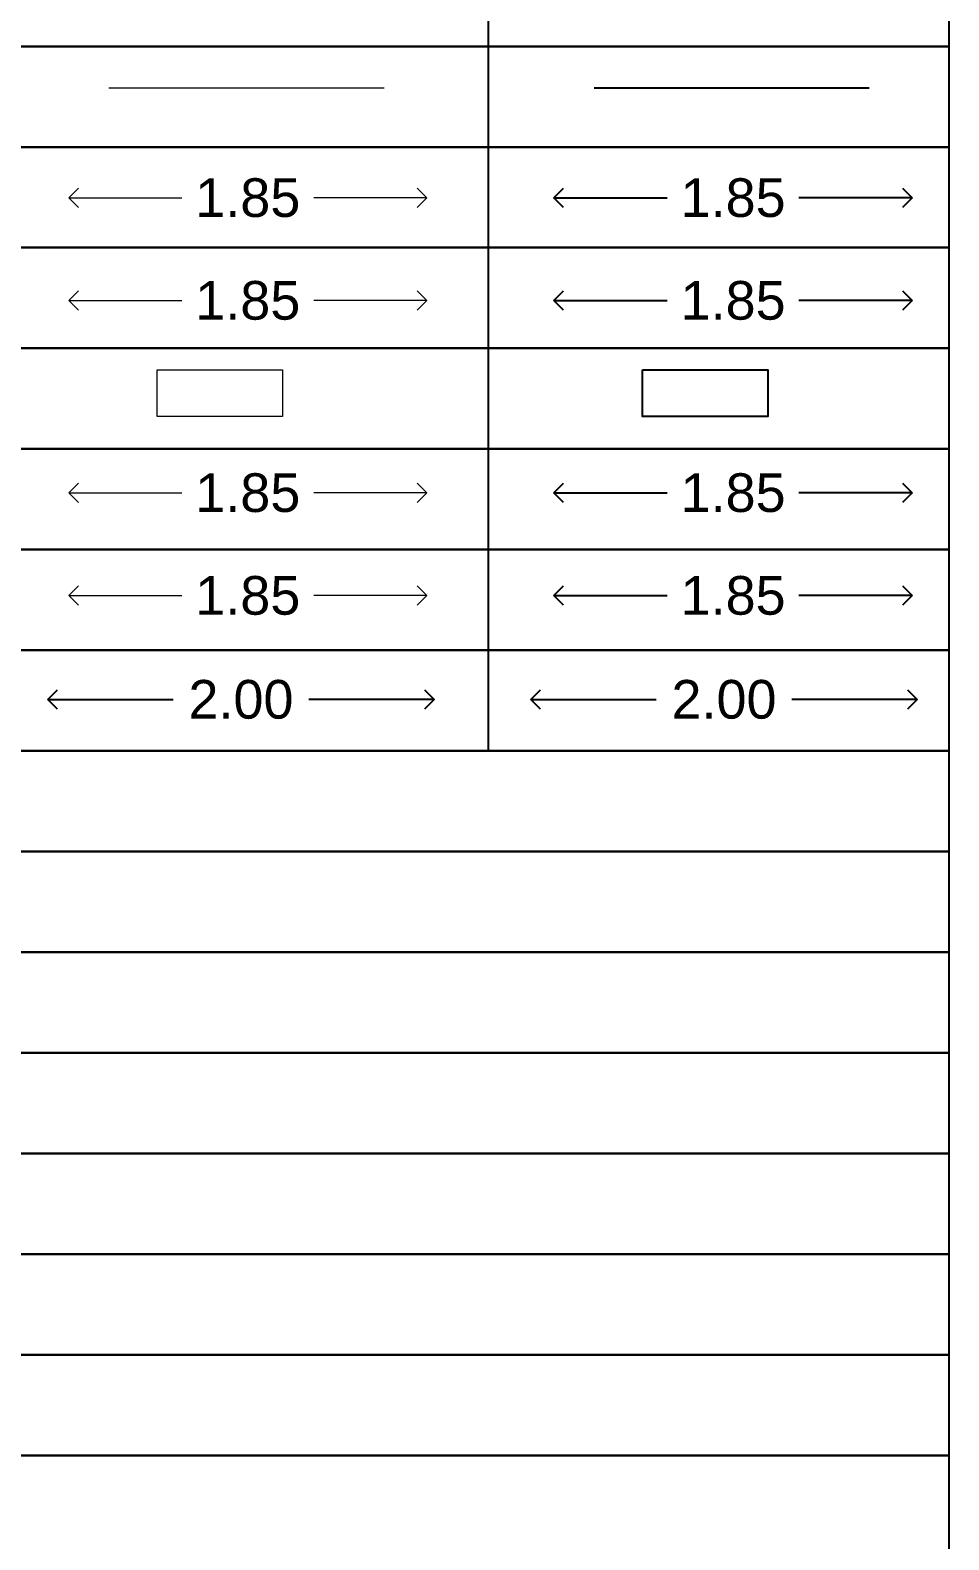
# Model space of a CAD drawing. Header units: millimetres. Extents: x -9481 to -9286, y 28719 to 28853.
# Drawn here: x -9446.99 to -9442.23, y 28785.61 to 28793.42 of the extents above; entities that cross this region are included whole.
import ezdxf

# ---------------------------------------------------------------- set-up
doc = ezdxf.new("R2010")
doc.units = ezdxf.units.MM
doc.header["$PDMODE"] = 34
doc.header["$PDSIZE"] = -15
doc.linetypes.add('CONTINULUS', pattern=[0])
doc.layers.add('BLK_1_FLR_-1_EXIT_WIDTH_STAIR', color=7, linetype='Continuous')
doc.layers.add('BLK_1_FLR_-2_EXIT_WIDTH_STAIR', color=7, linetype='Continuous')
for name, color, linetype, lineweight in [('BLK_1_FLR_-1_STAIR_1_FLIGHT_1', 7, 'Continuous', 0), ('BLK_1_FLR_-1_STAIR_1_LANDING_1', 7, 'Continuous', 0), ('PLAN', 7, 'Continuous', 40)]:
    doc.layers.add(name, color=color, linetype=linetype, lineweight=lineweight)
doc.layers.add('BLK_1_FLR_-2_STAIR_1_FLIGHT_1', color=7, linetype='Continuous', plot=False)
doc.layers.add('BLK_1_FLR_-2_STAIR_1_LANDING_1', color=7, linetype='Continuous', plot=False)
doc.styles.add('Arial', font='arial.ttf', dxfattribs={"height": 0.2})
doc.styles.add('style2', font='arial.ttf', dxfattribs={"height": 0.3})
doc.dimstyles.new('INT DIM', dxfattribs={"dimtxt": 0.3, "dimasz": 0.1, "dimexe": 0.18, "dimexo": 0.0625, "dimgap": 0.09, "dimtad": 0, "dimzin": 0, "dimdsep": 46, "dimtxsty": 'style2', "dimblk": 'OPEN90', "dimcen": 0.09, "dimse1": 1, "dimse2": 1, "dimclrd": 250, "dimclrt": 256, "dimadec": 0, "dimazin": 0, "dimtfac": 1, "dimtofl": 0, "dimtmove": 0, "dimatfit": 3, "dimfxl": 0.18, "dimtolj": 1, "dimtzin": 0, "dimlwd": -1, "dimarcsym": 0})

# ---------------------------------------------------------------- blocks, each defined once
blk = doc.blocks.new('_Open90')
at = {"layer": 'PLAN', "color": 0, "lineweight": -2}
for p, q in [((0, 0), (-1, 0)), ((-0.5, 0.5), (0, 0)), ((0, 0), (-0.5, -0.5))]:
    blk.add_line(p, q, dxfattribs=at)
blk = doc.blocks.new('*D13')
at = {"layer": 'BLK_1_FLR_-1_STAIR_1_FLIGHT_1', "color": 250, "transparency": 16777216}
for p, q in [((-9446.6859, 28792.5476), (-9446.1999, 28792.5476)), ((-9445.0317, 28792.5476), (-9445.5177, 28792.5476))]:
    blk.add_line(p, q, dxfattribs=at)
at = {"layer": 'Defpoints', "color": 0, "transparency": 16777216}
for p in [(-9446.7859, 28792.6137), (-9444.9317, 28792.6324), (-9444.9317, 28792.5476)]:
    blk.add_point(p, dxfattribs=at)
at = {"layer": 'BLK_1_FLR_-1_STAIR_1_FLIGHT_1', "color": 250, "transparency": 16777216, "xscale": 0.1, "yscale": 0.1, "zscale": 0.1, "rotation": 180}
blk.add_blockref('_Open90', (-9446.7859, 28792.5476), dxfattribs=at)
at = {"layer": 'BLK_1_FLR_-1_STAIR_1_FLIGHT_1', "color": 250, "transparency": 16777216, "xscale": 0.1, "yscale": 0.1, "zscale": 0.1}
blk.add_blockref('_Open90', (-9444.9317, 28792.5476), dxfattribs=at)
at = {"layer": 'BLK_1_FLR_-1_STAIR_1_FLIGHT_1', "transparency": 16777216, "insert": (-9445.8588, 28792.5476), "char_height": 0.2, "attachment_point": 5, "style": 'Arial', "bg_fill": 3, "box_fill_scale": 1.1, "bg_fill_color": 256, "bg_fill_true_color": 13158600, "bg_fill_transparency": 0}
blk.add_mtext('\\A1;1.85', dxfattribs=at)
blk = doc.blocks.new('*D14')
at = {"layer": 'BLK_1_FLR_-2_STAIR_1_FLIGHT_1', "color": 250, "transparency": 16777216}
for p, q in [((-9444.1738, 28792.5476), (-9443.6878, 28792.5476)), ((-9442.5195, 28792.5476), (-9443.0056, 28792.5476))]:
    blk.add_line(p, q, dxfattribs=at)
at = {"layer": 'Defpoints', "color": 0, "transparency": 16777216}
for p in [(-9444.2738, 28792.6137), (-9442.4195, 28792.6324), (-9442.4195, 28792.5476)]:
    blk.add_point(p, dxfattribs=at)
at = {"layer": 'BLK_1_FLR_-2_STAIR_1_FLIGHT_1', "color": 250, "transparency": 16777216, "xscale": 0.1, "yscale": 0.1, "zscale": 0.1, "rotation": 180}
blk.add_blockref('_Open90', (-9444.2738, 28792.5476), dxfattribs=at)
at = {"layer": 'BLK_1_FLR_-2_STAIR_1_FLIGHT_1', "color": 250, "transparency": 16777216, "xscale": 0.1, "yscale": 0.1, "zscale": 0.1}
blk.add_blockref('_Open90', (-9442.4195, 28792.5476), dxfattribs=at)
at = {"layer": 'BLK_1_FLR_-2_STAIR_1_FLIGHT_1', "transparency": 16777216, "insert": (-9443.3467, 28792.5476), "char_height": 0.2, "attachment_point": 5, "style": 'Arial', "bg_fill": 3, "box_fill_scale": 1.1, "bg_fill_color": 256, "bg_fill_true_color": 13158600, "bg_fill_transparency": 0}
blk.add_mtext('\\A1;1.85', dxfattribs=at)
blk = doc.blocks.new('*D19')
at = {"layer": 'BLK_1_FLR_-1_STAIR_1_FLIGHT_1', "color": 250, "transparency": 16777216}
for p, q in [((-9446.6859, 28792.0162), (-9446.1999, 28792.0162)), ((-9445.0317, 28792.0162), (-9445.5177, 28792.0162))]:
    blk.add_line(p, q, dxfattribs=at)
at = {"layer": 'Defpoints', "color": 0, "transparency": 16777216}
for p in [(-9446.7859, 28792.0822), (-9444.9317, 28792.1009), (-9444.9317, 28792.0162)]:
    blk.add_point(p, dxfattribs=at)
at = {"layer": 'BLK_1_FLR_-1_STAIR_1_FLIGHT_1', "color": 250, "transparency": 16777216, "xscale": 0.1, "yscale": 0.1, "zscale": 0.1, "rotation": 180}
blk.add_blockref('_Open90', (-9446.7859, 28792.0162), dxfattribs=at)
at = {"layer": 'BLK_1_FLR_-1_STAIR_1_FLIGHT_1', "color": 250, "transparency": 16777216, "xscale": 0.1, "yscale": 0.1, "zscale": 0.1}
blk.add_blockref('_Open90', (-9444.9317, 28792.0162), dxfattribs=at)
at = {"layer": 'BLK_1_FLR_-1_STAIR_1_FLIGHT_1', "transparency": 16777216, "insert": (-9445.8588, 28792.0162), "char_height": 0.2, "attachment_point": 5, "style": 'Arial', "bg_fill": 3, "box_fill_scale": 1.1, "bg_fill_color": 256, "bg_fill_true_color": 13158600, "bg_fill_transparency": 0}
blk.add_mtext('\\A1;1.85', dxfattribs=at)
blk = doc.blocks.new('*D20')
at = {"layer": 'BLK_1_FLR_-2_STAIR_1_FLIGHT_1', "color": 250, "transparency": 16777216}
for p, q in [((-9444.1738, 28792.0162), (-9443.6878, 28792.0162)), ((-9442.5195, 28792.0162), (-9443.0056, 28792.0162))]:
    blk.add_line(p, q, dxfattribs=at)
at = {"layer": 'Defpoints', "color": 0, "transparency": 16777216}
for p in [(-9444.2738, 28792.0822), (-9442.4195, 28792.1009), (-9442.4195, 28792.0162)]:
    blk.add_point(p, dxfattribs=at)
at = {"layer": 'BLK_1_FLR_-2_STAIR_1_FLIGHT_1', "color": 250, "transparency": 16777216, "xscale": 0.1, "yscale": 0.1, "zscale": 0.1, "rotation": 180}
blk.add_blockref('_Open90', (-9444.2738, 28792.0162), dxfattribs=at)
at = {"layer": 'BLK_1_FLR_-2_STAIR_1_FLIGHT_1', "color": 250, "transparency": 16777216, "xscale": 0.1, "yscale": 0.1, "zscale": 0.1}
blk.add_blockref('_Open90', (-9442.4195, 28792.0162), dxfattribs=at)
at = {"layer": 'BLK_1_FLR_-2_STAIR_1_FLIGHT_1', "transparency": 16777216, "insert": (-9443.3467, 28792.0162), "char_height": 0.2, "attachment_point": 5, "style": 'Arial', "bg_fill": 3, "box_fill_scale": 1.1, "bg_fill_color": 256, "bg_fill_true_color": 13158600, "bg_fill_transparency": 0}
blk.add_mtext('\\A1;1.85', dxfattribs=at)
blk = doc.blocks.new('*D26')
at = {"layer": 'BLK_1_FLR_-1_STAIR_1_LANDING_1', "color": 250, "transparency": 16777216}
for p, q in [((-9446.6859, 28791.0214), (-9446.1999, 28791.0214)), ((-9445.0317, 28791.0214), (-9445.5177, 28791.0214))]:
    blk.add_line(p, q, dxfattribs=at)
at = {"layer": 'Defpoints', "color": 0, "transparency": 16777216}
for p in [(-9444.9317, 28791.1061), (-9446.7859, 28791.0874), (-9444.9317, 28791.0214)]:
    blk.add_point(p, dxfattribs=at)
at = {"layer": 'BLK_1_FLR_-1_STAIR_1_LANDING_1', "color": 250, "transparency": 16777216, "xscale": 0.1, "yscale": 0.1, "zscale": 0.1, "rotation": 180}
blk.add_blockref('_Open90', (-9446.7859, 28791.0214), dxfattribs=at)
at = {"layer": 'BLK_1_FLR_-1_STAIR_1_LANDING_1', "color": 250, "transparency": 16777216, "xscale": 0.1, "yscale": 0.1, "zscale": 0.1}
blk.add_blockref('_Open90', (-9444.9317, 28791.0214), dxfattribs=at)
at = {"layer": 'BLK_1_FLR_-1_STAIR_1_LANDING_1', "transparency": 16777216, "insert": (-9445.8588, 28791.0214), "char_height": 0.2, "attachment_point": 5, "style": 'Arial', "bg_fill": 3, "box_fill_scale": 1.1, "bg_fill_color": 256, "bg_fill_true_color": 13158600, "bg_fill_transparency": 0}
blk.add_mtext('\\A1;1.85', dxfattribs=at)
blk = doc.blocks.new('*D27')
at = {"layer": 'BLK_1_FLR_-2_STAIR_1_LANDING_1', "color": 250, "transparency": 16777216}
for p, q in [((-9444.1738, 28791.0214), (-9443.6878, 28791.0214)), ((-9442.5195, 28791.0214), (-9443.0056, 28791.0214))]:
    blk.add_line(p, q, dxfattribs=at)
at = {"layer": 'Defpoints', "color": 0, "transparency": 16777216}
for p in [(-9442.4195, 28791.1061), (-9444.2738, 28791.0874), (-9442.4195, 28791.0214)]:
    blk.add_point(p, dxfattribs=at)
at = {"layer": 'BLK_1_FLR_-2_STAIR_1_LANDING_1', "color": 250, "transparency": 16777216, "xscale": 0.1, "yscale": 0.1, "zscale": 0.1, "rotation": 180}
blk.add_blockref('_Open90', (-9444.2738, 28791.0214), dxfattribs=at)
at = {"layer": 'BLK_1_FLR_-2_STAIR_1_LANDING_1', "color": 250, "transparency": 16777216, "xscale": 0.1, "yscale": 0.1, "zscale": 0.1}
blk.add_blockref('_Open90', (-9442.4195, 28791.0214), dxfattribs=at)
at = {"layer": 'BLK_1_FLR_-2_STAIR_1_LANDING_1', "transparency": 16777216, "insert": (-9443.3467, 28791.0214), "char_height": 0.2, "attachment_point": 5, "style": 'Arial', "bg_fill": 3, "box_fill_scale": 1.1, "bg_fill_color": 256, "bg_fill_true_color": 13158600, "bg_fill_transparency": 0}
blk.add_mtext('\\A1;1.85', dxfattribs=at)
blk = doc.blocks.new('*D33')
at = {"layer": 'BLK_1_FLR_-1_STAIR_1_LANDING_1', "color": 250, "transparency": 16777216}
for p, q in [((-9446.6859, 28790.4899), (-9446.1999, 28790.4899)), ((-9445.0317, 28790.4899), (-9445.5177, 28790.4899))]:
    blk.add_line(p, q, dxfattribs=at)
at = {"layer": 'Defpoints', "color": 0, "transparency": 16777216}
for p in [(-9446.7859, 28790.556), (-9444.9317, 28790.5747), (-9444.9317, 28790.4899)]:
    blk.add_point(p, dxfattribs=at)
at = {"layer": 'BLK_1_FLR_-1_STAIR_1_LANDING_1', "color": 250, "transparency": 16777216, "xscale": 0.1, "yscale": 0.1, "zscale": 0.1, "rotation": 180}
blk.add_blockref('_Open90', (-9446.7859, 28790.4899), dxfattribs=at)
at = {"layer": 'BLK_1_FLR_-1_STAIR_1_LANDING_1', "color": 250, "transparency": 16777216, "xscale": 0.1, "yscale": 0.1, "zscale": 0.1}
blk.add_blockref('_Open90', (-9444.9317, 28790.4899), dxfattribs=at)
at = {"layer": 'BLK_1_FLR_-1_STAIR_1_LANDING_1', "transparency": 16777216, "insert": (-9445.8588, 28790.4899), "char_height": 0.2, "attachment_point": 5, "style": 'Arial', "bg_fill": 3, "box_fill_scale": 1.1, "bg_fill_color": 256, "bg_fill_true_color": 13158600, "bg_fill_transparency": 0}
blk.add_mtext('\\A1;1.85', dxfattribs=at)
blk = doc.blocks.new('*D34')
at = {"layer": 'BLK_1_FLR_-2_STAIR_1_LANDING_1', "color": 250, "transparency": 16777216}
for p, q in [((-9444.1738, 28790.4899), (-9443.6878, 28790.4899)), ((-9442.5195, 28790.4899), (-9443.0056, 28790.4899))]:
    blk.add_line(p, q, dxfattribs=at)
at = {"layer": 'Defpoints', "color": 0, "transparency": 16777216}
for p in [(-9444.2738, 28790.556), (-9442.4195, 28790.5747), (-9442.4195, 28790.4899)]:
    blk.add_point(p, dxfattribs=at)
at = {"layer": 'BLK_1_FLR_-2_STAIR_1_LANDING_1', "color": 250, "transparency": 16777216, "xscale": 0.1, "yscale": 0.1, "zscale": 0.1, "rotation": 180}
blk.add_blockref('_Open90', (-9444.2738, 28790.4899), dxfattribs=at)
at = {"layer": 'BLK_1_FLR_-2_STAIR_1_LANDING_1', "color": 250, "transparency": 16777216, "xscale": 0.1, "yscale": 0.1, "zscale": 0.1}
blk.add_blockref('_Open90', (-9442.4195, 28790.4899), dxfattribs=at)
at = {"layer": 'BLK_1_FLR_-2_STAIR_1_LANDING_1', "transparency": 16777216, "insert": (-9443.3467, 28790.4899), "char_height": 0.2, "attachment_point": 5, "style": 'Arial', "bg_fill": 3, "box_fill_scale": 1.1, "bg_fill_color": 256, "bg_fill_true_color": 13158600, "bg_fill_transparency": 0}
blk.add_mtext('\\A1;1.85', dxfattribs=at)
blk = doc.blocks.new('*D42')
at = {"layer": 'BLK_1_FLR_-1_EXIT_WIDTH_STAIR', "color": 250, "ltscale": 0.05, "transparency": 16777216}
for p, q in [((-9446.7937, 28789.9522), (-9446.2452, 28789.9522)), ((-9444.9945, 28789.9522), (-9445.543, 28789.9522))]:
    blk.add_line(p, q, dxfattribs=at)
at = {"layer": 'Defpoints', "color": 0, "linetype": 'CONTINULUS', "ltscale": 0.05, "transparency": 16777216}
for p in [(-9446.8937, 28790.1126), (-9444.8945, 28790.1126), (-9444.8945, 28789.9522)]:
    blk.add_point(p, dxfattribs=at)
at = {"layer": 'BLK_1_FLR_-1_EXIT_WIDTH_STAIR', "color": 250, "linetype": 'CONTINULUS', "ltscale": 0.05, "transparency": 16777216, "xscale": 0.1, "yscale": 0.1, "zscale": 0.1, "rotation": 180}
blk.add_blockref('_Open90', (-9446.8937, 28789.9522), dxfattribs=at)
at = {"layer": 'BLK_1_FLR_-1_EXIT_WIDTH_STAIR', "color": 250, "linetype": 'CONTINULUS', "ltscale": 0.05, "transparency": 16777216, "xscale": 0.1, "yscale": 0.1, "zscale": 0.1}
blk.add_blockref('_Open90', (-9444.8945, 28789.9522), dxfattribs=at)
at = {"layer": 'BLK_1_FLR_-1_EXIT_WIDTH_STAIR', "linetype": 'CONTINULUS', "ltscale": 0.05, "transparency": 16777216, "insert": (-9445.8941, 28789.9522), "char_height": 0.2, "attachment_point": 5, "style": 'Arial', "bg_fill": 3, "box_fill_scale": 1.1, "bg_fill_color": 256, "bg_fill_true_color": 13158600, "bg_fill_transparency": 0}
blk.add_mtext('\\A1;2.00', dxfattribs=at)
blk = doc.blocks.new('*D43')
at = {"layer": 'BLK_1_FLR_-2_EXIT_WIDTH_STAIR', "color": 250, "ltscale": 0.05, "transparency": 16777216}
for p, q in [((-9444.2932, 28789.9522), (-9443.7448, 28789.9522)), ((-9442.4941, 28789.9522), (-9443.0425, 28789.9522))]:
    blk.add_line(p, q, dxfattribs=at)
at = {"layer": 'Defpoints', "color": 0, "linetype": 'CONTINULUS', "ltscale": 0.05, "transparency": 16777216}
for p in [(-9444.3932, 28790.1126), (-9442.3941, 28790.1126), (-9442.3941, 28789.9522)]:
    blk.add_point(p, dxfattribs=at)
at = {"layer": 'BLK_1_FLR_-2_EXIT_WIDTH_STAIR', "color": 250, "linetype": 'CONTINULUS', "ltscale": 0.05, "transparency": 16777216, "xscale": 0.1, "yscale": 0.1, "zscale": 0.1, "rotation": 180}
blk.add_blockref('_Open90', (-9444.3932, 28789.9522), dxfattribs=at)
at = {"layer": 'BLK_1_FLR_-2_EXIT_WIDTH_STAIR', "color": 250, "linetype": 'CONTINULUS', "ltscale": 0.05, "transparency": 16777216, "xscale": 0.1, "yscale": 0.1, "zscale": 0.1}
blk.add_blockref('_Open90', (-9442.3941, 28789.9522), dxfattribs=at)
at = {"layer": 'BLK_1_FLR_-2_EXIT_WIDTH_STAIR', "linetype": 'CONTINULUS', "ltscale": 0.05, "transparency": 16777216, "insert": (-9443.3937, 28789.9522), "char_height": 0.2, "attachment_point": 5, "style": 'Arial', "bg_fill": 3, "box_fill_scale": 1.1, "bg_fill_color": 256, "bg_fill_true_color": 13158600, "bg_fill_transparency": 0}
blk.add_mtext('\\A1;2.00', dxfattribs=at)

msp = doc.modelspace()

# ---------------------------------------------------------------- linework, layer by layer
for p, q in [((-9444.6141, 28793.8522), (-9444.6141, 28793.3315)), ((-9444.6141, 28793.3315), (-9444.6141, 28792.8109)), ((-9444.6141, 28792.8109), (-9444.6141, 28792.2902)), ((-9444.6141, 28792.2902), (-9444.6141, 28791.7696)), ((-9444.6141, 28791.7696), (-9444.6141, 28791.2489)), ((-9444.6141, 28791.2489), (-9444.6141, 28790.7283)), ((-9444.6141, 28790.7283), (-9444.6141, 28790.2076)), ((-9444.6141, 28790.2076), (-9444.6141, 28789.687))]:
    msp.add_line(p, q)
for points in [[(-9461.7318, 28793.8522), (-9442.23, 28793.8522), (-9442.23, 28793.3315), (-9461.7318, 28793.3315)], [(-9461.7318, 28793.3315), (-9442.23, 28793.3315), (-9442.23, 28792.8109), (-9461.7318, 28792.8109)], [(-9461.7318, 28792.8109), (-9442.23, 28792.8109), (-9442.23, 28792.2902), (-9461.7318, 28792.2902)], [(-9461.7318, 28792.2902), (-9442.23, 28792.2902), (-9442.23, 28791.7696), (-9470.8642, 28791.7696)], [(-9470.8642, 28791.7696), (-9442.23, 28791.7696), (-9442.23, 28791.2489), (-9461.7318, 28791.2489)], [(-9461.7318, 28791.2489), (-9442.23, 28791.2489), (-9442.23, 28790.7283), (-9461.7318, 28790.7283)], [(-9461.7318, 28790.7283), (-9442.23, 28790.7283), (-9442.23, 28790.2076), (-9481.2579, 28790.2076), (-9481.2579, 28790.7283)], [(-9481.2579, 28786.0424), (-9481.2579, 28789.1663), (-9442.23, 28789.1663), (-9442.23, 28788.6457), (-9461.7318, 28788.6457)], [(-9461.7318, 28788.6457), (-9442.23, 28788.6457), (-9442.23, 28788.125), (-9461.7318, 28788.125)], [(-9461.7318, 28788.125), (-9442.23, 28788.125), (-9442.23, 28787.6044), (-9461.7318, 28787.6044)], [(-9461.7318, 28787.6044), (-9442.23, 28787.6044), (-9442.23, 28787.0837), (-9461.7318, 28787.0837)], [(-9461.7318, 28787.0837), (-9442.23, 28787.0837), (-9442.23, 28786.5631), (-9461.7318, 28786.5631)], [(-9461.7318, 28786.5631), (-9442.23, 28786.5631), (-9442.23, 28786.0424), (-9481.2579, 28786.0424)]]:
    msp.add_lwpolyline(points)
for points in [[(-9481.2579, 28790.2076), (-9442.23, 28790.2076), (-9442.23, 28789.687), (-9481.2579, 28789.687), (-9481.2579, 28790.2076)], [(-9481.2579, 28789.687), (-9442.23, 28789.687), (-9442.23, 28789.1663), (-9481.2579, 28789.1663), (-9481.2579, 28789.687)], [(-9481.2579, 28786.0424), (-9442.23, 28786.0424), (-9442.23, 28785.5218), (-9481.2579, 28785.5218), (-9481.2579, 28786.0424)]]:
    msp.add_lwpolyline(points, close=True)
at = {"layer": 'BLK_1_FLR_-1_STAIR_1_FLIGHT_1', "color": 3}
msp.add_line((-9446.5773, 28793.1164), (-9445.1537, 28793.1164), dxfattribs=at)
at = {"layer": 'BLK_1_FLR_-1_STAIR_1_LANDING_1'}
msp.add_lwpolyline([(-9446.3282, 28791.6584), (-9445.679, 28791.6584), (-9445.679, 28791.4163), (-9446.3282, 28791.4163)], close=True, dxfattribs=at)
at = {"layer": 'BLK_1_FLR_-2_STAIR_1_FLIGHT_1', "color": 3}
msp.add_line((-9444.0651, 28793.1164), (-9442.6416, 28793.1164), dxfattribs=at)
at = {"layer": 'BLK_1_FLR_-2_STAIR_1_LANDING_1', "color": 7}
msp.add_lwpolyline([(-9443.8161, 28791.6584), (-9443.1669, 28791.6584), (-9443.1669, 28791.4163), (-9443.8161, 28791.4163)], close=True, dxfattribs=at)

# ---------------------------------------------------------------- next in the draw order: dimensions: what is measured, and where the dimension line sits
at = {"layer": 'BLK_1_FLR_-1_EXIT_WIDTH_STAIR', "color": 7, "linetype": 'CONTINULUS', "ltscale": 0.05}
dim = msp.add_linear_dim(base=(-9444.8945, 28789.9522), p1=(-9446.8937, 28790.1126), p2=(-9444.8945, 28790.1126), dimstyle='INT DIM', override={"dimtxt": 0.2, "dimtxsty": 'Arial', "dimfxl": 0.125, "dimtfill": 1, "dimtfillclr": 7, "dimarcsym": 1}, dxfattribs=at)
dim.commit()
dim.dimension.update_dxf_attribs({"geometry": '*D42', "text_midpoint": (-9445.8941, 28789.9522)})
at = {"layer": 'BLK_1_FLR_-1_STAIR_1_FLIGHT_1', "color": 2}
dim = msp.add_linear_dim(base=(-9444.9317, 28792.5476), p1=(-9446.7859, 28792.6137), p2=(-9444.9317, 28792.6324), dimstyle='INT DIM', override={"dimtxt": 0.2, "dimtxsty": 'Arial', "dimfxl": 0.125, "dimtfill": 1, "dimtfillclr": 7, "dimarcsym": 1}, dxfattribs=at)
dim.commit()
dim.dimension.update_dxf_attribs({"geometry": '*D13', "text_midpoint": (-9445.8588, 28792.5476)})
at = {"layer": 'BLK_1_FLR_-1_STAIR_1_FLIGHT_1', "color": 1}
dim = msp.add_linear_dim(base=(-9444.9317, 28792.0162), p1=(-9446.7859, 28792.0822), p2=(-9444.9317, 28792.1009), dimstyle='INT DIM', override={"dimtxt": 0.2, "dimtxsty": 'Arial', "dimfxl": 0.125, "dimtfill": 1, "dimtfillclr": 7, "dimarcsym": 1}, dxfattribs=at)
dim.commit()
dim.dimension.update_dxf_attribs({"geometry": '*D19', "text_midpoint": (-9445.8588, 28792.0162)})
at = {"layer": 'BLK_1_FLR_-1_STAIR_1_LANDING_1', "color": 2}
dim = msp.add_linear_dim(base=(-9444.9317, 28791.0214), p1=(-9446.7859, 28791.0874), p2=(-9444.9317, 28791.1061), dimstyle='INT DIM', override={"dimtxt": 0.2, "dimtxsty": 'Arial', "dimfxl": 0.125, "dimtfill": 1, "dimtfillclr": 7, "dimarcsym": 1}, dxfattribs=at)
dim.commit()
dim.dimension.update_dxf_attribs({"geometry": '*D26', "text_midpoint": (-9445.8588, 28791.0214)})
at = {"layer": 'BLK_1_FLR_-1_STAIR_1_LANDING_1', "color": 1}
dim = msp.add_linear_dim(base=(-9444.9317, 28790.4899), p1=(-9446.7859, 28790.556), p2=(-9444.9317, 28790.5747), dimstyle='INT DIM', override={"dimtxt": 0.2, "dimtxsty": 'Arial', "dimfxl": 0.125, "dimtfill": 1, "dimtfillclr": 7, "dimarcsym": 1}, dxfattribs=at)
dim.commit()
dim.dimension.update_dxf_attribs({"geometry": '*D33', "text_midpoint": (-9445.8588, 28790.4899)})
at = {"layer": 'BLK_1_FLR_-2_EXIT_WIDTH_STAIR', "color": 7, "linetype": 'CONTINULUS', "ltscale": 0.05}
dim = msp.add_linear_dim(base=(-9442.3941, 28789.9522), p1=(-9444.3932, 28790.1126), p2=(-9442.3941, 28790.1126), dimstyle='INT DIM', override={"dimtxt": 0.2, "dimtxsty": 'Arial', "dimfxl": 0.125, "dimtfill": 1, "dimtfillclr": 7, "dimarcsym": 1}, dxfattribs=at)
dim.commit()
dim.dimension.update_dxf_attribs({"geometry": '*D43', "text_midpoint": (-9443.3937, 28789.9522)})
at = {"layer": 'BLK_1_FLR_-2_STAIR_1_FLIGHT_1', "color": 2}
dim = msp.add_linear_dim(base=(-9442.4195, 28792.5476), p1=(-9444.2738, 28792.6137), p2=(-9442.4195, 28792.6324), dimstyle='INT DIM', override={"dimtxt": 0.2, "dimtxsty": 'Arial', "dimfxl": 0.125, "dimtfill": 1, "dimtfillclr": 7, "dimarcsym": 1}, dxfattribs=at)
dim.commit()
dim.dimension.update_dxf_attribs({"geometry": '*D14', "text_midpoint": (-9443.3467, 28792.5476)})
at = {"layer": 'BLK_1_FLR_-2_STAIR_1_FLIGHT_1', "color": 1}
dim = msp.add_linear_dim(base=(-9442.4195, 28792.0162), p1=(-9444.2738, 28792.0822), p2=(-9442.4195, 28792.1009), dimstyle='INT DIM', override={"dimtxt": 0.2, "dimtxsty": 'Arial', "dimfxl": 0.125, "dimtfill": 1, "dimtfillclr": 7, "dimarcsym": 1}, dxfattribs=at)
dim.commit()
dim.dimension.update_dxf_attribs({"geometry": '*D20', "text_midpoint": (-9443.3467, 28792.0162)})
at = {"layer": 'BLK_1_FLR_-2_STAIR_1_LANDING_1', "color": 2}
dim = msp.add_linear_dim(base=(-9442.4195, 28791.0214), p1=(-9444.2738, 28791.0874), p2=(-9442.4195, 28791.1061), dimstyle='INT DIM', override={"dimtxt": 0.2, "dimtxsty": 'Arial', "dimfxl": 0.125, "dimtfill": 1, "dimtfillclr": 7, "dimarcsym": 1}, dxfattribs=at)
dim.commit()
dim.dimension.update_dxf_attribs({"geometry": '*D27', "text_midpoint": (-9443.3467, 28791.0214)})
at = {"layer": 'BLK_1_FLR_-2_STAIR_1_LANDING_1', "color": 1}
dim = msp.add_linear_dim(base=(-9442.4195, 28790.4899), p1=(-9444.2738, 28790.556), p2=(-9442.4195, 28790.5747), dimstyle='INT DIM', override={"dimtxt": 0.2, "dimtxsty": 'Arial', "dimfxl": 0.125, "dimtfill": 1, "dimtfillclr": 7, "dimarcsym": 1}, dxfattribs=at)
dim.commit()
dim.dimension.update_dxf_attribs({"geometry": '*D34', "text_midpoint": (-9443.3467, 28790.4899)})

doc.saveas('drawing.dxf')
